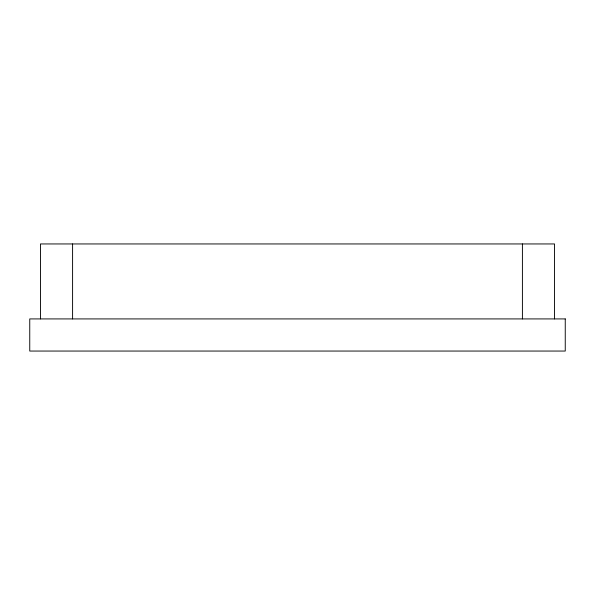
<?xml version="1.0" encoding="UTF-8"?>
<svg xmlns="http://www.w3.org/2000/svg" width="595" height="595" viewBox="0 0 595 595"><rect width="100%" height="100%" fill="white"/><g stroke="black" fill="none" stroke-linecap="round" stroke-linejoin="round"><path stroke-width="0.89" d="M554.54 318.92L554.54 243.95L40.46 243.95L40.46 318.92M522.41 243.95L522.41 318.92M72.59 243.95L72.59 318.92M565.25 318.92L29.75 318.92L29.75 351.05L565.25 351.05L565.25 318.92"/></g></svg>
